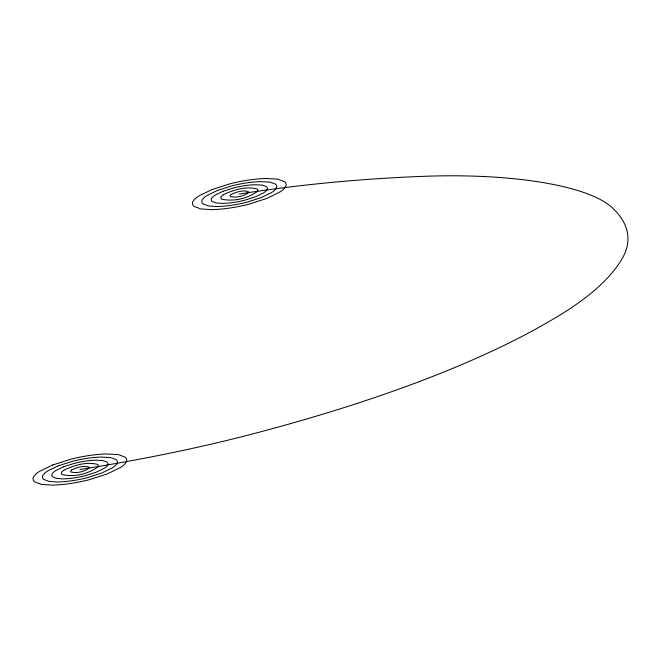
<?xml version="1.0" encoding="UTF-8"?>
<svg xmlns="http://www.w3.org/2000/svg" width="661" height="661" viewBox="0 0 661 661"><rect width="100%" height="100%" fill="white"/><g stroke="black" fill="none" stroke-linecap="round" stroke-linejoin="round"><path stroke-width="0.99" d="M79.89 469.5A693.364 188.79 -3.4 0 0 254.163 433.525A1047.478 285.205 -3.4 0 0 562.106 313.719A693.364 188.79 -3.4 0 0 622.191 258.509A442.713 120.542 -3.4 0 0 612.764 208.182A209.942 57.16 -3.4 0 0 423.594 176.33A442.713 120.542 -3.4 0 0 239.29 194.037M223.195 194.764L220.791 196.97L221.162 198.986C233.283 202.059 247.875 198.556 257.798 191.112L257.418 189.096C246.09 185.791 233.548 189.905 223.195 194.764M231.243 194.4L230.036 195.507L230.226 196.515C236.291 198.052 243.579 196.3 248.544 192.574L248.354 191.566C242.694 189.914 236.423 191.971 231.243 194.4M63.787 470.219L61.382 472.433L61.762 474.441C73.875 477.515 88.467 474.02 98.39 466.567L98.01 464.559C86.682 461.254 74.139 465.361 63.787 470.219M71.834 469.864L70.636 470.963L70.826 471.971C76.883 473.507 84.178 471.756 89.136 468.038L88.946 467.03C83.286 465.377 77.015 467.434 71.834 469.864M212.214 189.484L199.044 195.846A69.339 18.88 -3.4 0 0 193.029 201.365A44.27 12.055 -3.4 0 0 193.97 206.397L200.944 208.959L211.751 209.694A47.005 12.799 -3.4 0 0 231.325 207.81A69.339 18.88 -3.4 0 0 248.751 204.216L266.366 198.597L279.545 192.235A69.339 18.88 -3.4 0 0 285.552 186.716A44.27 12.055 -3.4 0 0 284.61 181.684L277.637 179.123L265.689 178.495A44.27 12.055 -3.4 0 0 247.264 180.263A69.339 18.88 -3.4 0 0 229.838 183.865L212.214 189.484M217.634 190.393L207.091 195.482A55.466 15.104 -3.4 0 0 202.283 199.903A35.413 9.642 -3.4 0 0 203.034 203.927L208.612 205.976L217.262 206.562A37.603 10.237 -3.4 0 0 232.92 205.059A55.466 15.104 -3.4 0 0 246.859 202.183L260.955 197.689L271.497 192.599A55.466 15.104 -3.4 0 0 276.298 188.178A35.413 9.642 -3.4 0 0 275.546 184.155L269.969 182.106L260.409 181.601A35.413 9.642 -3.4 0 0 245.669 183.023A55.466 15.104 -3.4 0 0 231.73 185.898L217.634 190.393M223.046 191.302L215.139 195.119A41.602 11.328 -3.4 0 0 211.537 198.432A26.564 7.23 -3.4 0 0 212.098 201.456L216.287 202.993L222.765 203.431A28.208 7.676 -3.4 0 0 234.506 202.307A41.602 11.328 -3.4 0 0 244.967 200.143L255.534 196.771L263.442 192.954A41.602 11.328 -3.4 0 0 267.044 189.641A26.564 7.23 -3.4 0 0 266.482 186.625L262.301 185.088L255.129 184.716A26.564 7.23 -3.4 0 0 244.074 185.774A41.602 11.328 -3.4 0 0 233.614 187.931L223.046 191.302M52.814 464.939L39.635 471.301A69.339 18.88 -3.4 0 0 33.628 476.829A44.27 12.055 -3.4 0 0 34.57 481.861L41.536 484.422L52.343 485.149A47.005 12.799 -3.4 0 0 71.917 483.274A69.339 18.88 -3.4 0 0 89.342 479.671L106.958 474.061L120.137 467.691A69.339 18.88 -3.4 0 0 126.144 462.171A44.27 12.055 -3.4 0 0 125.202 457.139L118.236 454.578L106.289 453.958A44.27 12.055 -3.4 0 0 87.855 455.726A69.339 18.88 -3.4 0 0 70.43 459.321L52.814 464.939M58.226 465.856L47.683 470.946A55.466 15.104 -3.4 0 0 42.874 475.358A35.413 9.642 -3.4 0 0 43.634 479.39L49.211 481.431L57.854 482.026A37.603 10.237 -3.4 0 0 73.511 480.514A55.466 15.104 -3.4 0 0 87.45 477.639L101.546 473.144L112.089 468.054A55.466 15.104 -3.4 0 0 116.898 463.642A35.413 9.642 -3.4 0 0 116.138 459.61L110.561 457.561L101.009 457.065A35.413 9.642 -3.4 0 0 86.261 458.478A55.466 15.104 -3.4 0 0 72.322 461.361L58.226 465.856M63.638 466.765L55.739 470.582A41.602 11.328 -3.4 0 0 52.128 473.896A26.564 7.23 -3.4 0 0 52.698 476.912L56.879 478.448L63.365 478.895A28.208 7.676 -3.4 0 0 75.106 477.763A41.602 11.328 -3.4 0 0 85.558 475.606L96.134 472.235L104.033 468.418A41.602 11.328 -3.4 0 0 107.644 465.104A26.564 7.23 -3.4 0 0 107.074 462.089L102.893 460.552L95.729 460.172A26.564 7.23 -3.4 0 0 84.666 461.238A41.602 11.328 -3.4 0 0 74.214 463.394L63.638 466.765"/></g></svg>
